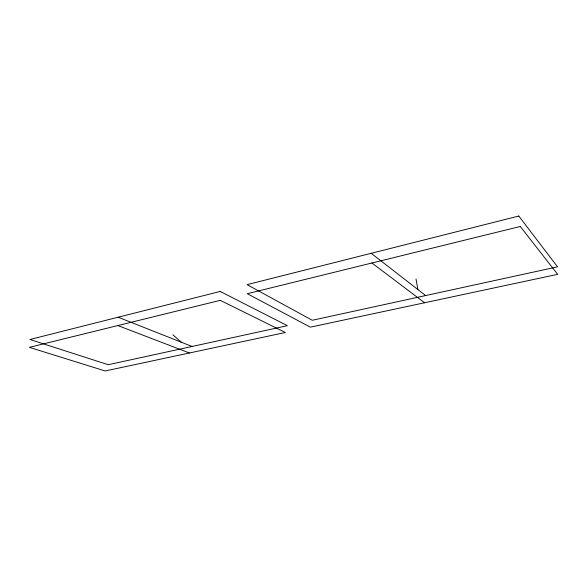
<?xml version="1.0" encoding="UTF-8"?>
<svg xmlns="http://www.w3.org/2000/svg" width="587" height="587" viewBox="0 0 587 587"><rect width="100%" height="100%" fill="white"/><g stroke="black" fill="none" stroke-linecap="round" stroke-linejoin="round"><path stroke-width="0.88" d="M117.87 325.55L189.396 352.985M118.163 317.215L192.044 346.462M371.923 262.998L424.592 302.76M371.197 253.305L425.648 295.569M172.871 334.795L181.332 342.221M416.007 279.001L417.893 289.545M220.191 291.445L29.915 339.499L108.257 364.718L287.403 325.69L220.191 291.445M518.783 216.031L247.09 284.651L312.277 320.267L557.54 266.836L518.783 216.031M220.264 300.339L29.35 347.35L105.183 370.969L285.333 332.499L220.264 300.339M520.273 226.472L247.274 293.691L310.376 327.15L557.65 274.342L520.273 226.472"/></g></svg>
